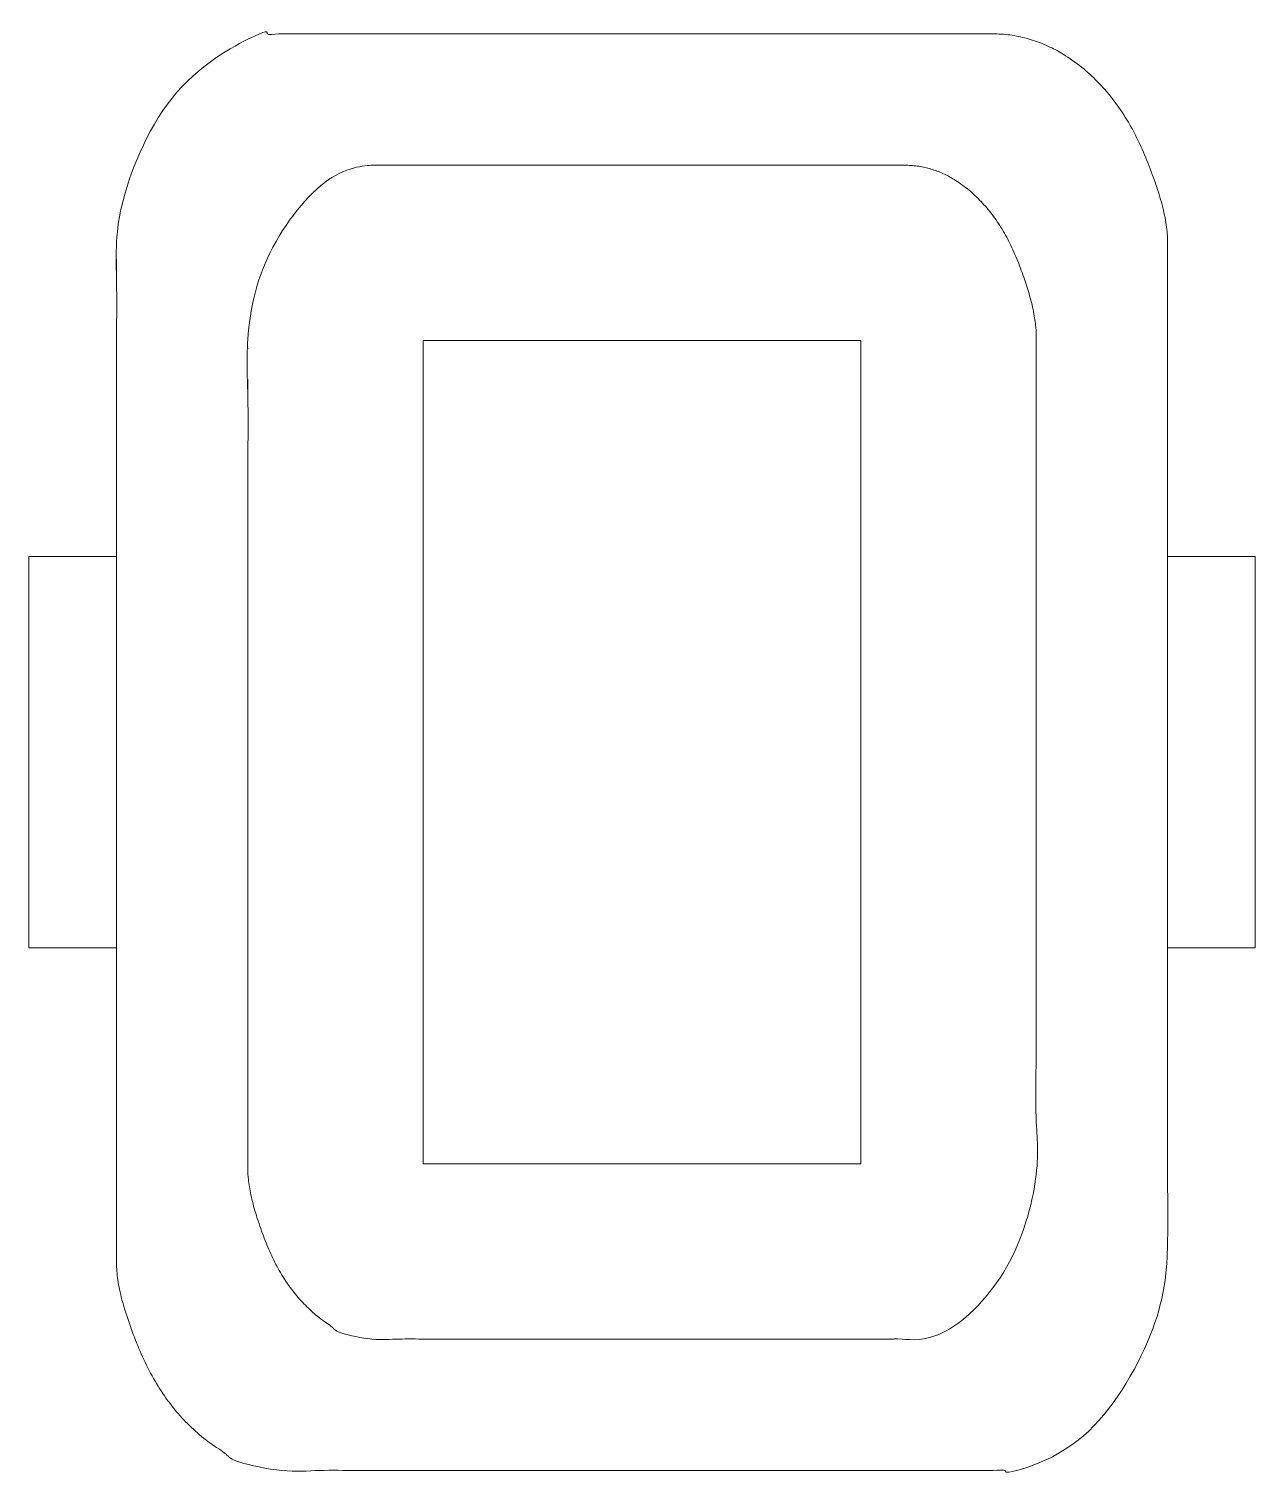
# Model space of a CAD drawing. Header units: inches. Extents: x -834 to 846, y -989 to 991.
import ezdxf

# ---------------------------------------------------------------- set-up
doc = ezdxf.new("R2010")
doc.units = ezdxf.units.IN
doc.header["$LTSCALE"] = 48
doc.header["$MEASUREMENT"] = 0
doc.layers.add('None', color=7, linetype='Continuous', lineweight=5)

msp = doc.modelspace()

# ---------------------------------------------------------------- wipeouts: each hides what was drawn before it
at = {"color": 255, "linetype": 'Continuous', "lineweight": 5, "transparency": 33554687}
msp.add_wipeout([(486, 984), (491.9, 983.9), (497.8, 983.6), (503.7, 983.1), (509.5, 982.4), (515.4, 981.5), (521.2, 980.4), (527, 979.2), (532.8, 977.7), (538.6, 976), (544.3, 974.2), (550, 972.1), (555.7, 969.9), (561.3, 967.4), (566.9, 964.8), (572.4, 962), (577.8, 959), (583.3, 955.9), (588.6, 952.5), (593.9, 949), (599.1, 945.3), (604.3, 941.4), (609.4, 937.3), (614.4, 933.1), (619.3, 928.7), (624.2, 924.2), (629, 919.5), (633.7, 914.6), (638.3, 909.5), (642.8, 904.4), (647.2, 899), (651.5, 893.6), (655.7, 887.9), (659.8, 882.2), (663.8, 876.3), (667.7, 870.2), (671.5, 864.1), (675.2, 857.8), (678.8, 851.4), (682.2, 844.9), (685.6, 838.2), (688.8, 831.5), (691.9, 824.6), (694.8, 817.7), (697.7, 810.6), (700.4, 803.5), (703, 796.2), (705.4, 788.9), (707.7, 781.5), (709.9, 774), (712, 766.5), (713.9, 758.9), (715.7, 751.2), (717.3, 743.5), (718.8, 735.7), (720.2, 727.9), (721.4, 720), (722.5, 712.1), (723.4, 704.1), (724.2, 696.2), (724.8, 688.1), (725.3, 680.1), (725.7, 672.1), (725.9, 664), (726, 656), (726, -656), (725.9, -664), (725.7, -672.1), (725.3, -680.1), (724.8, -688.1), (724.2, -696.2), (723.4, -704.1), (722.5, -712.1), (721.4, -720), (720.2, -727.9), (718.8, -735.7), (717.3, -743.5), (715.7, -751.2), (713.9, -758.9), (712, -766.5), (709.9, -774), (707.7, -781.5), (705.4, -788.9), (703, -796.2), (700.4, -803.5), (697.7, -810.6), (694.8, -817.7), (691.9, -824.6), (688.8, -831.5), (685.6, -838.2), (682.2, -844.9), (678.8, -851.4), (675.2, -857.8), (671.5, -864.1), (667.7, -870.2), (663.8, -876.3), (659.8, -882.2), (655.7, -887.9), (651.5, -893.6), (647.2, -899), (642.8, -904.4), (638.3, -909.5), (633.7, -914.6), (629, -919.5), (624.2, -924.2), (619.3, -928.7), (614.4, -933.1), (609.4, -937.3), (604.3, -941.4), (599.1, -945.3), (593.9, -949), (588.6, -952.5), (583.3, -955.9), (577.8, -959), (572.4, -962), (566.9, -964.8), (561.3, -967.4), (555.7, -969.9), (550, -972.1), (544.3, -974.2), (538.6, -976), (532.8, -977.7), (527, -979.2), (521.2, -980.4), (515.4, -981.5), (509.5, -982.4), (503.7, -983.1), (497.8, -983.6), (491.9, -983.9), (486, -984), (-474, -984), (-479.9, -983.9), (-485.8, -983.6), (-491.7, -983.1), (-497.5, -982.4), (-503.4, -981.5), (-509.2, -980.4), (-515, -979.2), (-520.8, -977.7), (-526.6, -976), (-532.3, -974.2), (-538, -972.1), (-543.7, -969.9), (-549.3, -967.4), (-554.9, -964.8), (-560.4, -962), (-565.8, -959), (-571.3, -955.9), (-576.6, -952.5), (-581.9, -949), (-587.1, -945.3), (-592.3, -941.4), (-597.4, -937.3), (-602.4, -933.1), (-607.3, -928.7), (-612.2, -924.2), (-617, -919.5), (-621.7, -914.6), (-626.3, -909.5), (-630.8, -904.4), (-635.2, -899), (-639.5, -893.6), (-643.7, -887.9), (-647.8, -882.2), (-651.8, -876.3), (-655.7, -870.2), (-659.5, -864.1), (-663.2, -857.8), (-666.8, -851.4), (-670.2, -844.9), (-673.6, -838.2), (-676.8, -831.5), (-679.9, -824.6), (-682.8, -817.7), (-685.7, -810.6), (-688.4, -803.5), (-691, -796.2), (-693.4, -788.9), (-695.7, -781.5), (-697.9, -774), (-700, -766.5), (-701.9, -758.9), (-703.7, -751.2), (-705.3, -743.5), (-706.8, -735.7), (-708.2, -727.9), (-709.4, -720), (-710.5, -712.1), (-711.4, -704.1), (-712.2, -696.2), (-712.8, -688.1), (-713.3, -680.1), (-713.7, -672.1), (-713.9, -664), (-714, -656), (-714, 656), (-713.9, 664), (-713.7, 672.1), (-713.3, 680.1), (-712.8, 688.1), (-712.2, 696.2), (-711.4, 704.1), (-710.5, 712.1), (-709.4, 720), (-708.2, 727.9), (-706.8, 735.7), (-705.3, 743.5), (-703.7, 751.2), (-701.9, 758.9), (-700, 766.5), (-697.9, 774), (-695.7, 781.5), (-693.4, 788.9), (-691, 796.2), (-688.4, 803.5), (-685.7, 810.6), (-682.8, 817.7), (-679.9, 824.6), (-676.8, 831.5), (-673.6, 838.2), (-670.2, 844.9), (-666.8, 851.4), (-663.2, 857.8), (-659.5, 864.1), (-655.7, 870.2), (-651.8, 876.3), (-647.8, 882.2), (-643.7, 887.9), (-639.5, 893.6), (-635.2, 899), (-630.8, 904.4), (-626.3, 909.5), (-621.7, 914.6), (-617, 919.5), (-612.2, 924.2), (-607.3, 928.7), (-602.4, 933.1), (-597.4, 937.3), (-592.3, 941.4), (-587.1, 945.3), (-581.9, 949), (-576.6, 952.5), (-571.3, 955.9), (-565.8, 959), (-560.4, 962), (-554.9, 964.8), (-549.3, 967.4), (-543.7, 969.9), (-538, 972.1), (-532.3, 974.2), (-526.6, 976), (-520.8, 977.7), (-515, 979.2), (-509.2, 980.4), (-503.4, 981.5), (-497.5, 982.4), (-491.7, 983.1), (-485.8, 983.6), (-479.9, 983.9), (-474, 984)], dxfattribs=at).dxf.layer = 'None'

# ---------------------------------------------------------------- next in the draw order: linework, layer by layer
at = {"layer": 'None', "color": 7, "linetype": 'Continuous', "lineweight": 5, "transparency": 33554687}
msp.add_open_spline([(486, 984), (550.3, 984), (661.7, 896.1), (726, 743.9), (726, 0), (726, -743.9), (661.7, -896.1), (550.3, -984), (6, -984), (-538.3, -984), (-649.7, -896.1), (-714, -743.9), (-714, 0), (-714, 743.9), (-649.7, 896.1), (-538.3, 984), (-10.1, 984), (486, 984)], degree=2, knots=[0, 0, 0, 0.013296, 0.026591, 0.039887, 0.251662, 0.264958, 0.278253, 0.291549, 0.503324, 0.51662, 0.529915, 0.543211, 0.754986, 0.768281, 0.781577, 0.794873, 1, 1, 1], dxfattribs=at)

# ---------------------------------------------------------------- next in the draw order: wipeouts: each hides what was drawn before it
at = {"color": 255, "linetype": 'Continuous', "lineweight": 5, "transparency": 33554687}
for points in [[(366, 804), (370.4, 803.9), (374.8, 803.7), (379.2, 803.3), (383.6, 802.7), (388, 802), (392.4, 801.1), (396.8, 800.1), (401.1, 798.9), (405.4, 797.5), (409.7, 796), (414, 794.3), (418.3, 792.5), (422.5, 790.5), (426.6, 788.3), (430.8, 786), (434.9, 783.6), (438.9, 781), (443, 778.3), (446.9, 775.4), (450.9, 772.4), (454.7, 769.2), (458.5, 765.9), (462.3, 762.4), (466, 758.8), (469.6, 755.1), (473.2, 751.3), (476.7, 747.3), (480.2, 743.2), (483.6, 738.9), (486.9, 734.6), (490.1, 730.1), (493.3, 725.5), (496.4, 720.8), (499.4, 716), (502.3, 711.1), (505.1, 706), (507.9, 700.9), (510.6, 695.6), (513.2, 690.3), (515.7, 684.9), (518.1, 679.4), (520.4, 673.8), (522.6, 668.1), (524.7, 662.3), (526.8, 656.5), (528.7, 650.6), (530.6, 644.6), (532.3, 638.6), (533.9, 632.5), (535.5, 626.3), (536.9, 620.1), (538.2, 613.8), (539.5, 607.5), (540.6, 601.1), (541.6, 594.7), (542.5, 588.3), (543.3, 581.8), (544.1, 575.3), (544.6, 568.8), (545.1, 562.3), (545.5, 555.7), (545.8, 549.2), (545.9, 542.6), (546, 536), (546, -536), (545.9, -542.6), (545.8, -549.2), (545.5, -555.7), (545.1, -562.3), (544.6, -568.8), (544.1, -575.3), (543.3, -581.8), (542.5, -588.3), (541.6, -594.7), (540.6, -601.1), (539.5, -607.5), (538.2, -613.8), (536.9, -620.1), (535.5, -626.3), (533.9, -632.5), (532.3, -638.6), (530.6, -644.6), (528.7, -650.6), (526.8, -656.5), (524.7, -662.3), (522.6, -668.1), (520.4, -673.8), (518.1, -679.4), (515.7, -684.9), (513.2, -690.3), (510.6, -695.6), (507.9, -700.9), (505.1, -706), (502.3, -711.1), (499.4, -716), (496.4, -720.8), (493.3, -725.5), (490.1, -730.1), (486.9, -734.6), (483.6, -738.9), (480.2, -743.2), (476.7, -747.3), (473.2, -751.3), (469.6, -755.1), (466, -758.8), (462.3, -762.4), (458.5, -765.9), (454.7, -769.2), (450.9, -772.4), (446.9, -775.4), (443, -778.3), (438.9, -781), (434.9, -783.6), (430.8, -786), (426.6, -788.3), (422.5, -790.5), (418.3, -792.5), (414, -794.3), (409.7, -796), (405.4, -797.5), (401.1, -798.9), (396.8, -800.1), (392.4, -801.1), (388, -802), (383.6, -802.7), (379.2, -803.3), (374.8, -803.7), (370.4, -803.9), (366, -804), (-354, -804), (-358.4, -803.9), (-362.8, -803.7), (-367.2, -803.3), (-371.6, -802.7), (-376, -802), (-380.4, -801.1), (-384.8, -800.1), (-389.1, -798.9), (-393.4, -797.5), (-397.7, -796), (-402, -794.3), (-406.3, -792.5), (-410.5, -790.5), (-414.6, -788.3), (-418.8, -786), (-422.9, -783.6), (-426.9, -781), (-431, -778.3), (-434.9, -775.4), (-438.9, -772.4), (-442.7, -769.2), (-446.5, -765.9), (-450.3, -762.4), (-454, -758.8), (-457.6, -755.1), (-461.2, -751.3), (-464.7, -747.3), (-468.2, -743.2), (-471.6, -738.9), (-474.9, -734.6), (-478.1, -730.1), (-481.3, -725.5), (-484.4, -720.8), (-487.4, -716), (-490.3, -711.1), (-493.1, -706), (-495.9, -700.9), (-498.6, -695.6), (-501.2, -690.3), (-503.7, -684.9), (-506.1, -679.4), (-508.4, -673.8), (-510.6, -668.1), (-512.7, -662.3), (-514.8, -656.5), (-516.7, -650.6), (-518.6, -644.6), (-520.3, -638.6), (-521.9, -632.5), (-523.5, -626.3), (-524.9, -620.1), (-526.2, -613.8), (-527.5, -607.5), (-528.6, -601.1), (-529.6, -594.7), (-530.5, -588.3), (-531.3, -581.8), (-532.1, -575.3), (-532.6, -568.8), (-533.1, -562.3), (-533.5, -555.7), (-533.8, -549.2), (-533.9, -542.6), (-534, -536), (-534, 536), (-533.9, 542.6), (-533.8, 549.2), (-533.5, 555.7), (-533.1, 562.3), (-532.6, 568.8), (-532.1, 575.3), (-531.3, 581.8), (-530.5, 588.3), (-529.6, 594.7), (-528.6, 601.1), (-527.5, 607.5), (-526.2, 613.8), (-524.9, 620.1), (-523.5, 626.3), (-521.9, 632.5), (-520.3, 638.6), (-518.6, 644.6), (-516.7, 650.6), (-514.8, 656.5), (-512.7, 662.3), (-510.6, 668.1), (-508.4, 673.8), (-506.1, 679.4), (-503.7, 684.9), (-501.2, 690.3), (-498.6, 695.6), (-495.9, 700.9), (-493.1, 706), (-490.3, 711.1), (-487.4, 716), (-484.4, 720.8), (-481.3, 725.5), (-478.1, 730.1), (-474.9, 734.6), (-471.6, 738.9), (-468.2, 743.2), (-464.7, 747.3), (-461.2, 751.3), (-457.6, 755.1), (-454, 758.8), (-450.3, 762.4), (-446.5, 765.9), (-442.7, 769.2), (-438.9, 772.4), (-434.9, 775.4), (-431, 778.3), (-426.9, 781), (-422.9, 783.6), (-418.8, 786), (-414.6, 788.3), (-410.5, 790.5), (-406.3, 792.5), (-402, 794.3), (-397.7, 796), (-393.4, 797.5), (-389.1, 798.9), (-384.8, 800.1), (-380.4, 801.1), (-376, 802), (-371.6, 802.7), (-367.2, 803.3), (-362.8, 803.7), (-358.4, 803.9), (-354, 804)], [(-834, 268), (-714, 268), (-714, -268), (-834, -268)], [(726, 268), (846, 268), (846, -268), (726, -268)]]:
    msp.add_wipeout(points, dxfattribs=at).dxf.layer = 'None'

# ---------------------------------------------------------------- next in the draw order: linework, layer by layer
at = {"layer": 'None', "color": 7, "linetype": 'Continuous', "lineweight": 5, "transparency": 33554687, "flags": 128}
for points in [[(-834, 268), (-714, 268), (-714, -268), (-834, -268)], [(726, 268), (846, 268), (846, -268), (726, -268)]]:
    msp.add_lwpolyline(points, close=True, dxfattribs=at)
at = {"layer": 'None', "color": 7, "linetype": 'Continuous', "lineweight": 5, "transparency": 33554687}
msp.add_open_spline([(366, 804), (414.2, 804), (497.8, 732.2), (546, 607.8), (546, 0), (546, -607.8), (497.8, -732.2), (414.2, -804), (6, -804), (-402.2, -804), (-485.8, -732.2), (-534, -607.8), (-534, 0), (-534, 607.8), (-485.8, 732.2), (-402.2, 804), (-6.1, 804), (366, 804)], degree=2, knots=[0, 0, 0, 0.013296, 0.026591, 0.039887, 0.251662, 0.264958, 0.278253, 0.291549, 0.503324, 0.51662, 0.529915, 0.543211, 0.754986, 0.768281, 0.781577, 0.794873, 1, 1, 1], dxfattribs=at)

# ---------------------------------------------------------------- next in the draw order: wipeouts: each hides what was drawn before it
at = {"color": 255, "linetype": 'Continuous', "lineweight": 5, "transparency": 33554687}
msp.add_wipeout([(-294, 564), (306, 564), (306, -564), (-294, -564)], dxfattribs=at).dxf.layer = 'None'

# ---------------------------------------------------------------- next in the draw order: linework, layer by layer
at = {"layer": 'None', "color": 7, "linetype": 'Continuous', "lineweight": 5, "transparency": 33554687, "flags": 128}
msp.add_lwpolyline([(-294, 564), (306, 564), (306, -564), (-294, -564)], close=True, dxfattribs=at)

doc.saveas('drawing.dxf')
